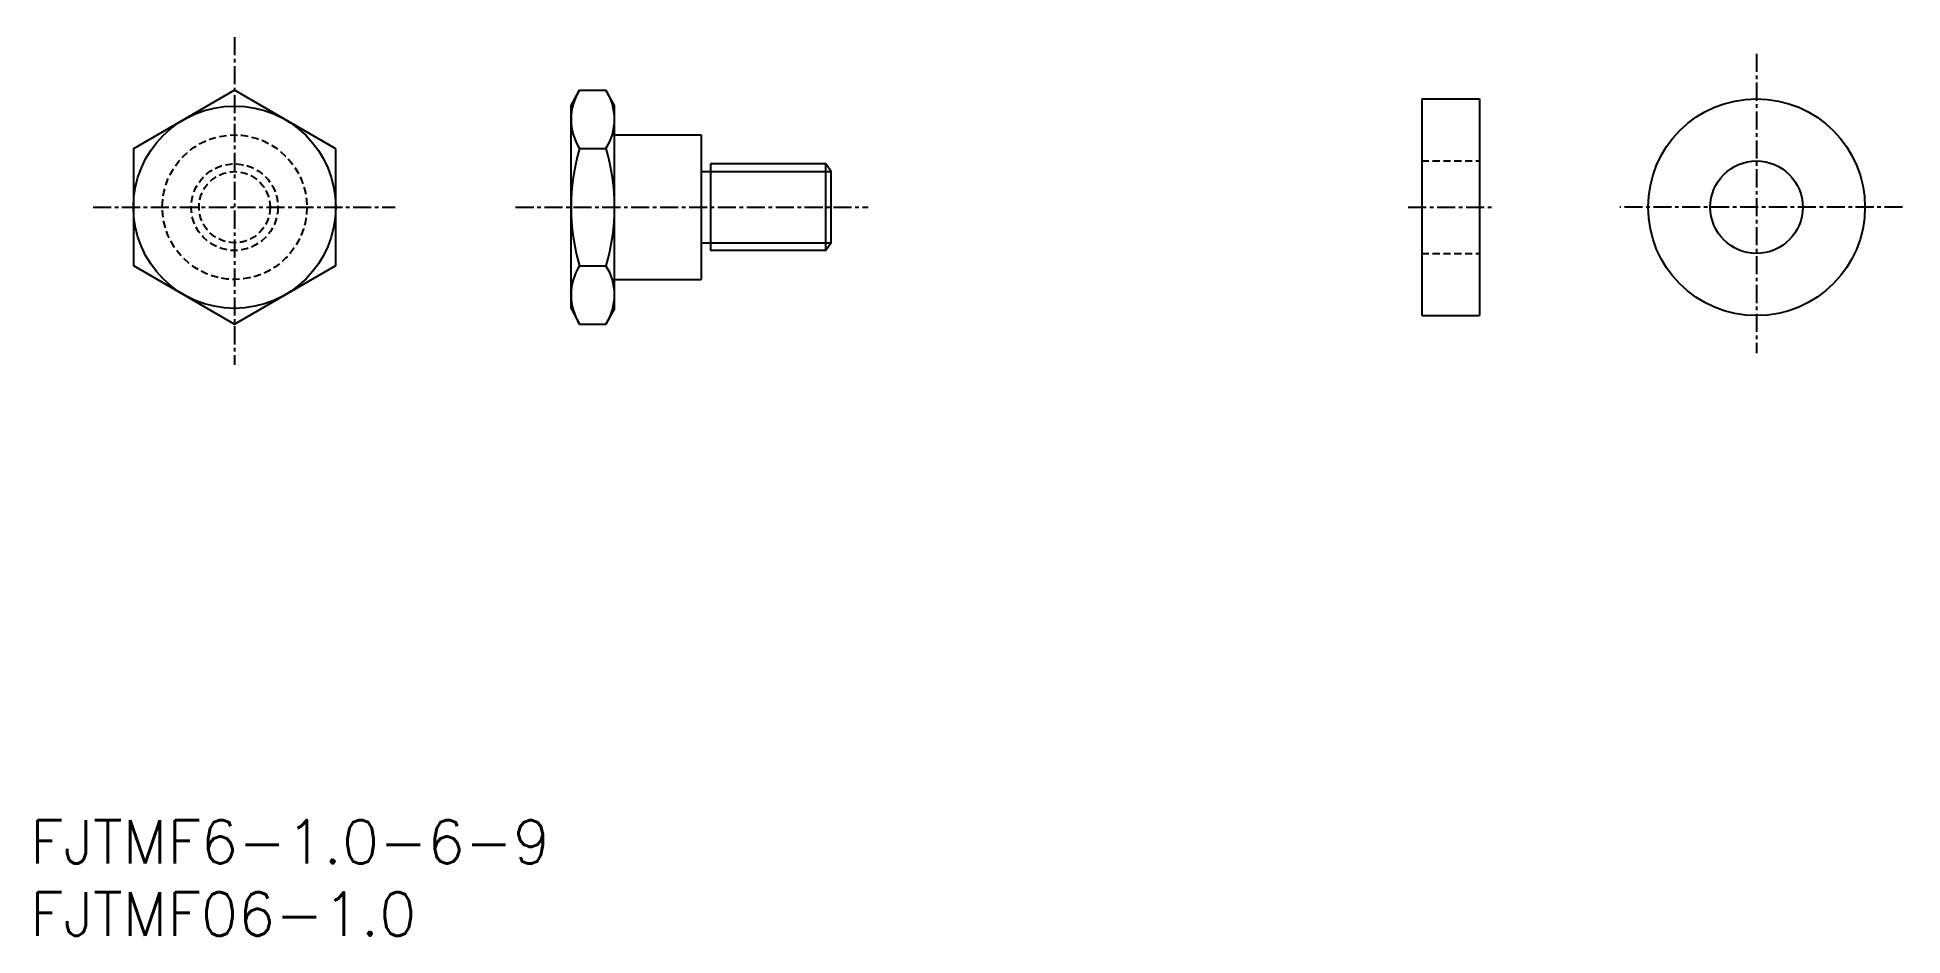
# Model space of a CAD drawing. Extents: x 67 to 196, y 64 to 126.
import ezdxf
from ezdxf.enums import TextEntityAlignment as Align

# ---------------------------------------------------------------- set-up
doc = ezdxf.new("R2010")
doc.units = 0
doc.linetypes.add('CENTER', pattern=[2, 1.25, -0.25, 0.25, -0.25])
doc.linetypes.add('DASHED', pattern=[0.75, 0.5, -0.25])
doc.layers.get('0').update_dxf_attribs({"linetype": 'CONTINUOUS'})
doc.layers.add('CENTER', color=1, linetype='CENTER')
doc.styles.get("Standard").update_dxf_attribs({"font": 'txt.shx', "bigfont": 'extfont.shx'})

msp = doc.modelspace()

# ---------------------------------------------------------------- linework, layer by layer
at = {"color": 7, "linetype": 'CONTINUOUS'}
for p, q in [((103.89, 121.25), (104.48, 122.32)), ((104.48, 122.32), (106.3, 122.32)), ((106.89, 121.25), (106.3, 122.32)), ((162.75, 121.72), (166.75, 121.72)), ((103.89, 107.2), (103.89, 121.25)), ((106.89, 107.2), (106.89, 121.25)), ((106.89, 107.2), (106.89, 121.25)), ((106.89, 119.22), (112.89, 119.22)), ((112.89, 119.22), (112.89, 109.22)), ((104.48, 118.28), (106.3, 118.28)), ((121.52, 117.22), (113.53, 117.22)), ((113.53, 117.22), (113.53, 111.22)), ((121.52, 111.22), (121.52, 117.22)), ((121.89, 116.68), (121.52, 117.22)), ((121.89, 111.76), (121.89, 116.68)), ((121.52, 111.22), (113.53, 111.22)), ((121.89, 111.76), (121.52, 111.22)), ((104.48, 110.17), (106.3, 110.17)), ((106.89, 109.22), (112.89, 109.22)), ((103.89, 107.2), (104.48, 106.12)), ((106.89, 107.2), (106.3, 106.12)), ((104.48, 106.12), (106.3, 106.12)), ((162.75, 106.72), (166.75, 106.72))]:
    msp.add_line(p, q, dxfattribs=at)
for p, q in [((162.75, 121.72), (162.75, 106.72)), ((166.75, 121.72), (166.75, 106.72))]:
    msp.add_line(p, q)
at = {"color": 3, "linetype": 'CONTINUOUS'}
for p, q in [((112.89, 116.68), (121.89, 116.68)), ((112.89, 111.76), (121.89, 111.76))]:
    msp.add_line(p, q, dxfattribs=at)
at = {"color": 3, "linetype": 'DASHED'}
for p, q in [((162.75, 117.42), (166.75, 117.42)), ((162.75, 111.02), (166.75, 111.02))]:
    msp.add_line(p, q, dxfattribs=at)
at = {"color": 7, "linetype": 'CONTINUOUS'}
msp.add_lwpolyline([(87.6, 118.26), (80.6, 122.32), (73.6, 118.26), (73.6, 110.18), (80.6, 106.12), (87.6, 110.18)], close=True, dxfattribs=at)
for centre, radius in [((185.92, 114.22), 7.5), ((80.6, 114.22), 7), ((185.92, 114.22), 3.2)]:
    msp.add_circle(centre, radius, dxfattribs=at)
at = {"color": 3, "linetype": 'DASHED'}
for radius in [5, 3, 2.46]:
    msp.add_circle((80.6, 114.22), radius, dxfattribs=at)
at = {"color": 7, "linetype": 'CONTINUOUS'}
for centre, radius, start, end in [((107.66, 120.3), 3.77, 147.5651, 212.4349), ((103.12, 120.3), 3.77, 327.5651, 32.4349), ((118.17, 114.22), 14.28, 163.4957, 196.5043), ((92.62, 114.22), 14.28, 343.4957, 16.5043), ((107.66, 108.15), 3.77, 147.5651, 212.4349), ((103.12, 108.15), 3.77, 327.5651, 32.4349)]:
    msp.add_arc(centre, radius, start, end, dxfattribs=at)
at = {"layer": 'CENTER', "color": 1, "linetype": 'CENTER'}
for p, q in [((80.6, 125.98), (80.6, 103.31)), ((185.92, 124.84), (185.92, 104.13)), ((70.81, 114.22), (91.72, 114.22)), ((100.05, 114.22), (124.45, 114.22)), ((161.82, 114.22), (167.75, 114.22)), ((196.03, 114.22), (176.46, 114.22))]:
    msp.add_line(p, q, dxfattribs=at)

# ---------------------------------------------------------------- texts
at = {"color": 7, "linetype": 'CONTINUOUS'}
for s, p in [('FJTMF6-1.0-6-9', (66.44, 70.31)), ('FJTMF06-1.0', (66.44, 65.31))]:
    msp.add_text(s, height=3, dxfattribs=at).set_placement(p, align=Align.MIDDLE_LEFT)

doc.saveas('drawing.dxf')
